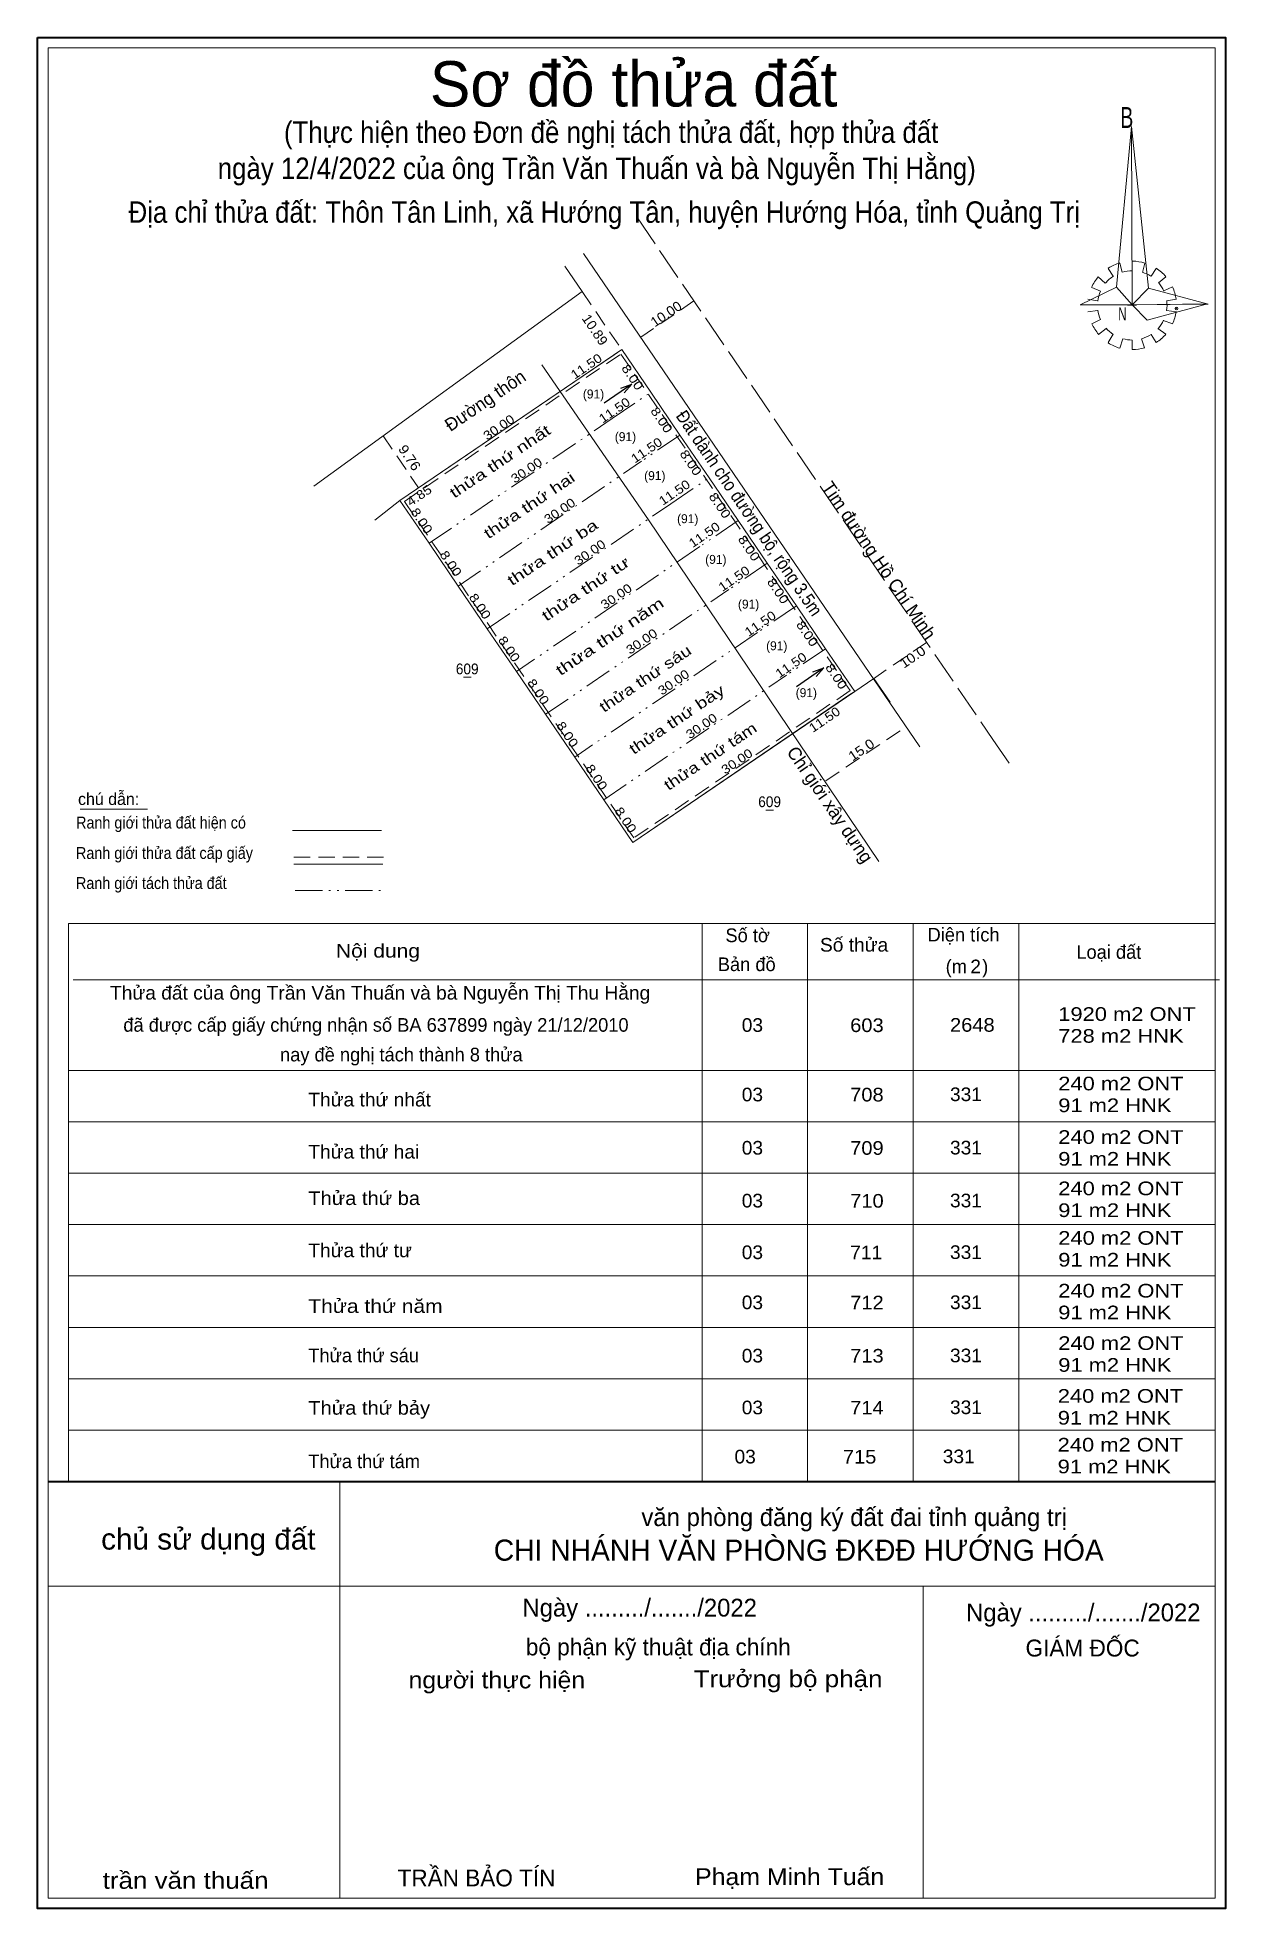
# Model space of a CAD drawing. Header units: metres. Extents: x 548406 to 548590, y 1843863 to 1844152.
import ezdxf
from ezdxf.enums import TextEntityAlignment as Align

# ---------------------------------------------------------------- set-up
doc = ezdxf.new("R2010")
doc.units = ezdxf.units.M
doc.header["$LTSCALE"] = 0.84
doc.header["$PDMODE"] = 32
doc.header["$PDSIZE"] = 0.42
for name, pattern in [('DASH_DOUBLE_DOT', [9.2, 5, -1.2, 0.3, -1.2, 0.3, -1.2]), ('LONG_DASHED', [7.5, 6, -1.5]), ('MEDIUM_DASHED', [4.5, 3, -1.5])]:
    doc.linetypes.add(name, pattern=pattern)
for name, color, linetype, lineweight in [('1', 7, 'Continuous', 13), ('10', 7, 'Continuous', 13), ('13', 7, 'Continuous', 25), ('17', 7, 'Continuous', 13), ('23', 7, 'Continuous', 13), ('36', 7, 'MEDIUM_DASHED', 13), ('5', 7, 'Continuous', 13), ('6', 7, 'Continuous', 13), ('63', 7, 'DASH_DOUBLE_DOT', 13), ('9', 7, 'Continuous', 13)]:
    doc.layers.add(name, color=color, linetype=linetype, lineweight=lineweight)
doc.layers.add('49', color=7, linetype='Continuous')
doc.layers.add('7', color=7, linetype='Continuous')

msp = doc.modelspace()

# ---------------------------------------------------------------- linework, layer by layer
at = {"layer": '1'}
for p, q in [((548569.94, 1844115.37), (548571.06, 1844114.4)), ((548572.3, 1844115.47), (548571.5, 1844116.67)), ((548573.33, 1844117.51), (548573.68, 1844116.07)), ((548575.2, 1844116.3), (548575.24, 1844117.79)), ((548577.16, 1844117.51), (548576.8, 1844116.02)), ((548578.14, 1844115.47), (548578.94, 1844116.67)), ((548580.41, 1844115.37), (548579.3, 1844114.44)), ((548570.3, 1844113.14), (548568.96, 1844113.7)), ((548580.1, 1844113.19), (548581.43, 1844113.84)), ((548568.38, 1844111.89), (548569.85, 1844111.65)), ((548569.85, 1844110.17), (548568.38, 1844109.93)), ((548574.49, 1844111), (548575.91, 1844111)), ((548582.06, 1844111.89), (548580.54, 1844111.65)), ((548580.54, 1844110.17), (548582.06, 1844109.93)), ((548568.96, 1844108.12), (548570.3, 1844108.77)), ((548571.19, 1844107.38), (548570.03, 1844106.45)), ((548571.5, 1844105.19), (548572.26, 1844106.5)), ((548578.94, 1844105.19), (548578.14, 1844106.45)), ((548579.21, 1844107.38), (548580.41, 1844106.5)), ((548581.48, 1844108.08), (548580.01, 1844108.63)), ((548573.77, 1844105.8), (548573.33, 1844104.36)), ((548575.2, 1844104.12), (548575.2, 1844105.57)), ((548576.67, 1844105.8), (548577.11, 1844104.4)), ((548410.72, 1844015.31), (548410.72, 1843928.99)), ((548410.72, 1844015.31), (548588.02, 1844015.31)), ((548508.69, 1844015.31), (548508.69, 1843928.99)), ((548525.02, 1844015.31), (548525.02, 1843928.99)), ((548541.35, 1844015.31), (548541.35, 1843928.99)), ((548557.69, 1844015.31), (548557.69, 1843928.99)), ((548411.43, 1844006.62), (548588.73, 1844006.62)), ((548410.72, 1843992.59), (548588.02, 1843992.59)), ((548410.72, 1843984.64), (548588.02, 1843984.64)), ((548410.72, 1843984.64), (548588.02, 1843984.64)), ((548410.72, 1843976.69), (548588.02, 1843976.69)), ((548410.72, 1843976.69), (548588.02, 1843976.69)), ((548410.72, 1843968.74), (548588.02, 1843968.74)), ((548410.72, 1843968.74), (548588.02, 1843968.74)), ((548410.72, 1843960.79), (548588.02, 1843960.79)), ((548410.72, 1843960.79), (548588.02, 1843960.79)), ((548410.72, 1843952.84), (548588.02, 1843952.84)), ((548410.72, 1843952.84), (548588.02, 1843952.84)), ((548410.72, 1843944.89), (548588.02, 1843944.89)), ((548410.72, 1843936.94), (548588.02, 1843936.94)), ((548410.72, 1843936.94), (548588.02, 1843936.94)), ((548405.9, 1843927.41), (548405.9, 1843862.92)), ((548410.72, 1843928.99), (548588.02, 1843928.99)), ((548419.58, 1843928.99), (548588.02, 1843928.99)), ((548452.66, 1843928.99), (548452.66, 1843864.57)), ((548407.54, 1843912.79), (548407.54, 1843864.57)), ((548407.54, 1843912.78), (548588.02, 1843912.78)), ((548542.9, 1843912.79), (548542.9, 1843864.57))]:
    msp.add_line(p, q, dxfattribs=at)
at = {"layer": '1', "lineweight": 35}
msp.add_line((548407.54, 1843928.99), (548588.02, 1843928.99), dxfattribs=at)
at = {"layer": '1'}
for points in [[(548575.11, 1844138.62), (548575.2, 1844111.05), (548572.79, 1844113.79)], [(548575.11, 1844138.62), (548575.2, 1844111.05), (548577.74, 1844113.61)], [(548567.18, 1844111.05), (548572.79, 1844113.79), (548575.2, 1844111.05)], [(548586.96, 1844111.14), (548575.2, 1844111.05), (548577.74, 1844113.61)], [(548586.87, 1844111.19), (548577.51, 1844108.68), (548575.2, 1844111.05)]]:
    msp.add_lwpolyline(points, close=True, dxfattribs=at)
for centre, major_axis, start_param, end_param in [((548575.2211, 1844110.9545), (6.8697, 0), 2.43958176, 2.72400246), ((548575.2211, 1844110.9545), (5.384, 0), 2.13373541, 2.44496261), ((548575.2211, 1844110.9545), (6.8697, 0), 1.84955988, 2.13900916), ((548575.2211, 1844110.9545), (5.384, 0), 1.56985589, 1.85611068), ((548575.2211, 1844110.9545), (6.8697, 0), 1.27924208, 1.56332225), ((548575.2211, 1844110.9545), (5.384, 0), 1.00270906, 1.2755622), ((548575.2211, 1844110.9545), (6.8697, 0), 0.71056237, 0.99687234), ((548575.2211, 1844110.9545), (5.384, 0), 2.72368549, 3.01515824), ((548575.2211, 1844110.9545), (5.384, 0), 0.42678376, 0.70646463), ((548575.2211, 1844110.9545), (6.8697, 0), 0.1390515, 0.43393316), ((548575.2211, 1844110.9545), (5.384, 0), 3.28229955, 3.56105054), ((548575.2211, 1844110.9545), (5.384, 0), 6.13558388, 6.41618463), ((548575.2211, 1844110.9545), (6.8697, 0), 5.85230288, 6.13839648), ((548575.2211, 1844110.9545), (6.8697, 0), 3.56988637, 3.85691866), ((548575.2211, 1844110.9545), (5.384, 0), 3.86077574, 4.13258255), ((548575.2211, 1844110.9545), (5.384, 0), 4.99087134, 5.28933161), ((548575.2211, 1844110.9545), (6.8697, 0), 5.28561416, 5.56798705), ((548575.2211, 1844110.9545), (5.384, 0), 5.56137327, 5.83951437), ((548575.1818, 1844110.9137), (6.8697, 0), 4.1470906, 4.43659307), ((548575.2211, 1844110.9545), (5.384, 0), 4.43854677, 4.71314001), ((548575.2211, 1844110.9545), (6.8697, 0), 4.71301008, 4.99761054)]:
    msp.add_ellipse(centre, major_axis=major_axis, ratio=0.995001, start_param=start_param, end_param=end_param, dxfattribs=at)
msp.add_point((548582.06, 1844110.49), dxfattribs=at)
at = {"layer": '10'}
for p, q in [((548490.36, 1844118.99), (548542.38, 1844042.66)), ((548487.47, 1844117.02), (548490.13, 1844113.12)), ((548448.63, 1844082.99), (548490.13, 1844113.12)), ((548500.76, 1844097.51), (548505.27, 1844090.9)), ((548505.27, 1844090.9), (548509.77, 1844084.29)), ((548509.77, 1844084.29), (548514.28, 1844077.68)), ((548514.28, 1844077.68), (548518.78, 1844071.06)), ((548470.98, 1844067.53), (548466.47, 1844074.14)), ((548518.78, 1844071.06), (548523.29, 1844064.45)), ((548475.48, 1844060.92), (548470.98, 1844067.53)), ((548523.29, 1844064.45), (548527.79, 1844057.84)), ((548479.99, 1844054.31), (548475.48, 1844060.92)), ((548484.49, 1844047.69), (548479.99, 1844054.31)), ((548489, 1844041.08), (548484.49, 1844047.69)), ((548493.5, 1844034.47), (548489, 1844041.08)), ((548498.01, 1844027.86), (548493.5, 1844034.47))]:
    msp.add_line(p, q, dxfattribs=at)
at = {"layer": '10', "linetype": 'DASH_DOUBLE_DOT'}
for p, q in [((548505.27, 1844090.9), (548499.34, 1844086.85)), ((548470.98, 1844067.53), (548499.34, 1844086.85)), ((548518.78, 1844071.06), (548512.81, 1844066.99)), ((548484.49, 1844047.69), (548512.81, 1844066.99)), ((548527.79, 1844057.84), (548521.76, 1844053.73)), ((548493.5, 1844034.47), (548521.76, 1844053.73))]:
    msp.add_line(p, q, dxfattribs=at)
at = {"layer": '10', "linetype": 'LONG_DASHED'}
msp.add_lwpolyline([(548498.58, 1844124.64), (548553.69, 1844043.77), (548556.19, 1844040.13)], dxfattribs=at)
at = {"layer": '10'}
for points in [[(548466.47, 1844074.14), (548461.97, 1844080.75), (548465.98, 1844083.48), (548490.28, 1844100.04), (548495.08, 1844103.31), (548495.09, 1844103.32), (548496.26, 1844104.12), (548500.76, 1844097.51)], [(548527.79, 1844057.84), (548532.3, 1844051.23), (548531.56, 1844050.73), (548498.01, 1844027.86)]]:
    msp.add_lwpolyline(points, dxfattribs=at)
at = {"layer": '10', "linetype": 'DASH_DOUBLE_DOT'}
for points in [[(548466.47, 1844074.14), (548494.81, 1844093.45), (548500.76, 1844097.51)], [(548475.48, 1844060.92), (548503.87, 1844080.26), (548509.77, 1844084.29)], [(548514.28, 1844077.68), (548508.34, 1844073.63), (548479.99, 1844054.31)], [(548523.29, 1844064.45), (548517.28, 1844060.36), (548489, 1844041.08)]]:
    msp.add_lwpolyline(points, dxfattribs=at)
at = {"layer": '13'}
for p, q in [((548497.82, 1844098.77), (548493.56, 1844095.81)), ((548527.54, 1844054.89), (548523.29, 1844051.94))]:
    msp.add_line(p, q, dxfattribs=at)
for points in [[(548496.13, 1844098.13), (548497.82, 1844098.77), (548496.63, 1844097.41)], [(548525.85, 1844054.25), (548527.54, 1844054.89), (548526.36, 1844053.53)]]:
    msp.add_lwpolyline(points, dxfattribs=at)
at = {"layer": '17'}
msp.add_line((548412.49, 1844033), (548422.93, 1844033), dxfattribs=at)
at = {"layer": '23'}
msp.add_line((548461.97, 1844080.75), (548458.06, 1844077.71), dxfattribs=at)
msp.add_lwpolyline([(548532.31, 1844051.22), (548535.27, 1844053.24), (548537.78, 1844049.59)], dxfattribs=at)
at = {"layer": '36'}
for p, q in [((548490.13, 1844113.12), (548496.26, 1844104.12)), ((548507.44, 1844111.64), (548499.2, 1844106.03)), ((548459.36, 1844090.78), (548464.85, 1844082.71)), ((548543.43, 1844058.82), (548535.19, 1844053.2)), ((548527.82, 1844037.39), (548540.26, 1844045.78))]:
    msp.add_line(p, q, dxfattribs=at)
at = {"layer": '36', "linetype": 'Continuous'}
msp.add_lwpolyline([(548483.91, 1844101.78), (548500.42, 1844077.75), (548536.04, 1844024.92)], dxfattribs=at)
at = {"layer": '5', "lineweight": 35}
msp.add_lwpolyline([(548405.92, 1844152.41), (548589.66, 1844152.41), (548589.66, 1843862.92), (548405.92, 1843862.92)], close=True, dxfattribs=at)
at = {"layer": '5'}
for points in [[(548588.03, 1843929), (548588.03, 1843864.55), (548407.56, 1843864.55), (548407.56, 1844150.78), (548588.03, 1844150.78)], [(548496.26, 1844104.12), (548500.76, 1844097.51), (548505.27, 1844090.9), (548509.77, 1844084.29), (548514.28, 1844077.68), (548518.78, 1844071.06), (548523.29, 1844064.45), (548527.79, 1844057.84), (548532.3, 1844051.23), (548498.01, 1844027.86), (548493.5, 1844034.47), (548489, 1844041.08), (548484.49, 1844047.69), (548479.99, 1844054.31), (548475.48, 1844060.92), (548470.98, 1844067.53), (548466.47, 1844074.14), (548461.97, 1844080.75)]]:
    msp.add_lwpolyline(points, close=True, dxfattribs=at)
at = {"layer": '5', "linetype": 'MEDIUM_DASHED'}
msp.add_lwpolyline([(548462.66, 1844080.62), (548496.13, 1844103.43), (548531.6, 1844051.36), (548498.14, 1844028.56)], close=True, dxfattribs=at)
at = {"layer": '6'}
for p, q in [((548445.36, 1844029.71), (548459.12, 1844029.71)), ((548445.58, 1844024.48), (548459.31, 1844024.48))]:
    msp.add_line(p, q, dxfattribs=at)
at = {"layer": '6', "linetype": 'MEDIUM_DASHED'}
msp.add_line((548445.58, 1844025.58), (548459.44, 1844025.58), dxfattribs=at)
at = {"layer": '63'}
msp.add_line((548445.77, 1844020.41), (548459.61, 1844020.41), dxfattribs=at)
at = {"layer": '9'}
for p, q in [((548471.81, 1844053.43), (548472.96, 1844053.43)), ((548518.58, 1844032.88), (548519.73, 1844032.88))]:
    msp.add_line(p, q, dxfattribs=at)

# ---------------------------------------------------------------- texts
at = {"layer": '1'}
msp.add_text('Sơ đồ thửa đất', height=7.016, dxfattribs=at).set_placement((548498.115, 1844141.72), align=Align.CENTER)
for s, height, width, p in [('B', 3.235, 0.7, (548573.37, 1844138.41)), ('N', 2.021, 0.65, (548573.06, 1844108.64))]:
    msp.add_text(s, height=height, dxfattribs=dict(at, width=width)).set_placement(p)
for s, height, p in [('văn phòng đăng ký đất đai tỉnh quảng trị', 2.766, (548565.12, 1843922.1)), ('CHI NHÁNH VĂN PHÒNG ĐKĐĐ HƯỚNG HÓA', 3.266, (548570.82, 1843916.74)), ('bộ phận kỹ thuật địa chính', 2.612, (548522.41, 1843902.09)), ('GIÁM ĐỐC', 2.612, (548576.38, 1843901.92)), ('TRẦN BẢO TÍN', 2.608, (548486.02, 1843866.35))]:
    msp.add_text(s, height=height, dxfattribs=at).set_placement(p, align=Align.RIGHT)
for s, height, width, p in [('chủ sử dụng đất', 3.266, 1.05, (548448.91, 1843918.46)), ('người thực hiện', 2.612, 1.1, (548490.61, 1843896.99)), ('Trưởng bộ phận', 2.612, 1.15, (548536.6, 1843897.16)), ('Phạm Minh Tuấn', 2.612, 1.1, (548536.87, 1843866.55)), ('trần văn thuấn', 2.608, 1.15, (548441.64, 1843865.98))]:
    msp.add_text(s, height=height, dxfattribs=dict(at, width=width)).set_placement(p, align=Align.RIGHT)
at = {"layer": '13'}
for s, width, p in [('thửa thứ nhất', 1.35, (548485.4607, 1844091.2167)), ('thửa thứ hai', 1.35, (548489.2107, 1844083.8929)), ('thửa thứ ba', 1.4, (548492.7807, 1844076.5854)), ('thửa thứ tư', 1.4, (548497.6807, 1844070.8163)), ('thửa thứ năm', 1.45, (548502.9807, 1844064.4987)), ('thửa thứ sáu', 1.3, (548507.2407, 1844057.1579)), ('thửa thứ bảy', 1.35, (548512.3707, 1844051.007)), ('thửa thứ tám', 1.3, (548517.3607, 1844045.165))]:
    msp.add_text(s, height=1.662, rotation=33.987, dxfattribs=dict(at, width=width)).set_placement(p, align=Align.RIGHT)
at = {"layer": '36'}
for s, height, rotation, width, p in [('10.89', 1.5, 304.259, 1.05, (548491.5006, 1844106.7622)), ('10.00', 1.5, 34.248, 1.05, (548503.5579, 1844109.0068)), ('Đất dành cho đường bộ, rộng 3.5m', 2, 304.274, 0.9, (548515.1663, 1844078.2582)), ('9.76', 1.5, 304.227, 1.1, (548462.8403, 1844086.9669)), ('10.0', 1.5, 34.296, 1.1, (548541.6774, 1844055.9364)), ('15.0', 1.5, 33.997, 1.1, (548533.7506, 1844041.5746))]:
    msp.add_text(s, height=height, rotation=rotation, dxfattribs=dict(at, width=width)).set_placement(p, align=Align.CENTER)
for s, rotation, p in [('Đường thôn', 34.279, (548475.7168, 1844095.403)), ('Tim đường Hồ Chí Minh', 304.274, (548535.2424, 1844070.9332)), ('Chỉ giới xây dựng', 304.428, (548527.6617, 1844033.1554))]:
    msp.add_text(s, height=2, rotation=rotation, dxfattribs=at).set_placement(p, align=Align.CENTER)
at = {"layer": '36', "width": 0.95}
for p in [(548472.37, 1844053.88), (548519.14, 1844033.33)]:
    msp.add_text('609', height=1.663, dxfattribs=at).set_placement(p, align=Align.CENTER)
at = {"layer": '49'}
for s, height, rotation, width, p in [('11.50', 1.385, 34.389, 1.15, (548491.1837, 1844100.9562)), ('8.00', 1.386, 304.271, 1.2, (548497.3639, 1844099.4551)), ('11.50', 1.385, 34.389, 1.15, (548495.5337, 1844094.1662)), ('8.00', 1.386, 304.271, 1.2, (548501.8639, 1844092.8351)), ('30.00', 1.385, 34.389, 1.15, (548477.6537, 1844091.5162)), ('11.50', 1.385, 34.389, 1.15, (548500.5037, 1844087.9762)), ('30.00', 1.385, 34.389, 1.15, (548481.9387, 1844084.8696)), ('8.00', 1.386, 304.271, 1.2, (548506.3739, 1844086.2251)), ('4.85', 1.386, 34.233, 1.15, (548465.3302, 1844080.9586)), ('11.50', 1.385, 34.389, 1.15, (548504.8137, 1844081.4362)), ('30.00', 1.385, 34.389, 1.15, (548487.0637, 1844078.6062)), ('8.00', 1.386, 304.271, 1.2, (548510.8739, 1844079.6151)), ('8.00', 1.386, 304.274, 1.2, (548464.7607, 1844077.2402)), ('11.50', 1.385, 34.389, 1.15, (548509.4337, 1844074.8962)), ('30.00', 1.385, 34.389, 1.15, (548491.7337, 1844072.1762)), ('8.00', 1.386, 304.271, 1.2, (548515.3839, 1844073.0051)), ('8.00', 1.386, 304.274, 1.2, (548469.2641, 1844070.6252)), ('11.50', 1.385, 34.389, 1.15, (548514.0287, 1844068.1096)), ('8.00', 1.386, 304.271, 1.2, (548519.8839, 1844066.3951)), ('8.00', 1.386, 304.274, 1.2, (548473.7741, 1844064.0151)), ('30.00', 1.385, 34.389, 1.15, (548495.8137, 1844065.3662)), ('11.50', 1.385, 34.389, 1.15, (548518.0837, 1844061.1462)), ('30.00', 1.385, 34.389, 1.15, (548499.7437, 1844058.3962)), ('8.00', 1.386, 304.271, 1.2, (548524.394, 1844059.7851)), ('8.00', 1.386, 304.274, 1.2, (548478.2841, 1844057.4051)), ('11.50', 1.385, 34.389, 1.15, (548522.8387, 1844054.7296)), ('30.00', 1.385, 34.389, 1.15, (548504.6837, 1844052.0762)), ('8.00', 1.386, 304.271, 1.2, (548528.894, 1844053.1751)), ('8.00', 1.386, 304.274, 1.2, (548482.7841, 1844050.7951)), ('11.50', 1.385, 34.389, 1.15, (548528.0237, 1844046.2962)), ('8.00', 1.386, 304.274, 1.2, (548487.2941, 1844044.1851)), ('30.00', 1.385, 34.389, 1.15, (548508.9987, 1844045.2996)), ('8.00', 1.386, 304.274, 1.2, (548491.7941, 1844037.5651)), ('30.00', 1.385, 34.272, 1.15, (548514.4799, 1844039.8436)), ('8.00', 1.386, 304.274, 1.2, (548496.3041, 1844030.9551))]:
    msp.add_text(s, height=height, rotation=rotation, dxfattribs=dict(at, width=width)).set_placement(p, align=Align.CENTER)
at = {"layer": '6'}
for s, height, p in [('chú dẫn:', 1.844, (548412.18, 1844033.66)), ('Số tờ', 2.111, (548512.31, 1844012.44)), ('Diện tích', 2.111, (548543.57, 1844012.54)), ('Loại đất', 2.111, (548566.58, 1844009.86)), ('Bản đồ', 2.111, (548511.13, 1844007.96)), ('(m   )', 2.111, (548546.37, 1844007.62)), ('Thửa thứ sáu', 2.111, (548447.8, 1843947.44)), ('Thửa thứ tám', 2.111, (548447.8, 1843931.06))]:
    msp.add_text(s, height=height, dxfattribs=at).set_placement(p)
for s, height, width, p in [('Ranh giới thửa đất hiện có ', 1.844, 0.9, (548411.88, 1844030.02)), ('Ranh giới thửa đất cấp giấy', 1.844, 0.9, (548411.86, 1844025.31)), ('Ranh giới tách thửa đất', 1.844, 0.9, (548411.86, 1844020.66)), ('Nội dung', 2.111, 1.15, (548452.07, 1844010.05)), ('Số thửa', 2.111, 1.05, (548526.93, 1844010.97)), ('2', 2.111, 1.05, (548550.18, 1844007.62)), ('1920 m2 ONT', 2.111, 1.2, (548563.78, 1844000.26)), ('03', 2.111, 1.05, (548514.83, 1843998.56)), ('603', 2.111, 1.1, (548531.6, 1843998.53)), ('2648', 2.111, 1.1, (548547.04, 1843998.58)), ('728 m2 HNK', 2.111, 1.2, (548563.78, 1843996.88)), ('240 m2 ONT', 2.111, 1.2, (548563.78, 1843989.51)), ('Thửa thứ nhất', 2.111, 1.05, (548447.8, 1843987.02)), ('03', 2.111, 1.05, (548514.83, 1843987.81)), ('708', 2.111, 1.1, (548531.6, 1843987.79)), ('331', 2.111, 1.05, (548547.04, 1843987.84)), ('91 m2 HNK', 2.111, 1.2, (548563.78, 1843986.14)), ('240 m2 ONT', 2.111, 1.2, (548563.78, 1843981.23)), ('Thửa thứ hai', 2.111, 1.05, (548447.8, 1843978.96)), ('03', 2.111, 1.05, (548514.83, 1843979.57)), ('709', 2.111, 1.1, (548531.6, 1843979.54)), ('331', 2.111, 1.05, (548547.04, 1843979.59)), ('91 m2 HNK', 2.111, 1.2, (548563.78, 1843977.86)), ('Thửa thứ ba', 2.111, 1.1, (548447.8, 1843971.77)), ('03', 2.111, 1.05, (548514.83, 1843971.39)), ('710', 2.111, 1.1, (548531.6, 1843971.36)), ('331', 2.111, 1.05, (548547.04, 1843971.41)), ('240 m2 ONT', 2.111, 1.2, (548563.78, 1843973.29)), ('91 m2 HNK', 2.111, 1.2, (548563.78, 1843969.91)), ('240 m2 ONT', 2.111, 1.2, (548563.78, 1843965.62)), ('Thửa thứ tư', 2.111, 1.05, (548447.8, 1843963.7)), ('03', 2.111, 1.05, (548514.83, 1843963.4)), ('711', 2.111, 1.05, (548531.6, 1843963.37)), ('331', 2.111, 1.05, (548547.04, 1843963.42)), ('91 m2 HNK', 2.111, 1.2, (548563.78, 1843962.25)), ('240 m2 ONT', 2.111, 1.2, (548563.78, 1843957.46)), ('Thửa thứ năm', 2.111, 1.15, (548447.8, 1843955.08)), ('03', 2.111, 1.05, (548514.83, 1843955.65)), ('712', 2.111, 1.1, (548531.6, 1843955.62)), ('331', 2.111, 1.05, (548547.04, 1843955.67)), ('91 m2 HNK', 2.111, 1.2, (548563.78, 1843954.09)), ('240 m2 ONT', 2.111, 1.2, (548563.78, 1843949.35)), ('03', 2.111, 1.05, (548514.83, 1843947.41)), ('713', 2.111, 1.1, (548531.6, 1843947.39)), ('331', 2.111, 1.05, (548547.04, 1843947.44)), ('91 m2 HNK', 2.111, 1.2, (548563.78, 1843945.97)), ('Thửa thứ bảy', 2.111, 1.1, (548447.8, 1843939.33)), ('03', 2.111, 1.05, (548514.83, 1843939.39)), ('714', 2.111, 1.1, (548531.6, 1843939.36)), ('331', 2.111, 1.05, (548547.04, 1843939.42)), ('240 m2 ONT', 2.111, 1.2, (548563.71, 1843941.18)), ('91 m2 HNK', 2.111, 1.2, (548563.71, 1843937.8)), ('240 m2 ONT', 2.111, 1.2, (548563.69, 1843933.63)), ('03', 2.111, 1.05, (548513.71, 1843931.79)), ('715', 2.111, 1.1, (548530.47, 1843931.77)), ('331', 2.111, 1.05, (548545.92, 1843931.82)), ('91 m2 HNK', 2.111, 1.2, (548563.69, 1843930.26))]:
    msp.add_text(s, height=height, dxfattribs=dict(at, width=width)).set_placement(p)
at = {"layer": '6', "width": 1.05}
msp.add_text('Thửa đất của ông Trần Văn Thuấn và bà Nguyễn Thị Thu Hằng', height=2.111, dxfattribs=at).set_placement((548458.905, 1844003.55), align=Align.CENTER)
at = {"layer": '6'}
for s, height, p in [(' đã được cấp giấy chứng nhận số BA 637899 ngày 21/12/2010', 2.111, (548457.865, 1843998.58)), ('nay đề nghị tách thành 8 thửa', 2.111, (548462.18, 1843993.99)), ('Ngày ........./......./2022', 2.756, (548499.05, 1843908.1)), ('Ngày ........./......./2022', 2.756, (548567.655, 1843907.36))]:
    msp.add_text(s, height=height, dxfattribs=at).set_placement(p, align=Align.CENTER)
at = {"layer": '7', "width": 0.9}
for s, p in [('(Thực hiện theo Đơn đề nghị tách thửa đất, hợp thửa đất ', (548495.185, 1844136.09)), ('ngày 12/4/2022 của ông Trần Văn Thuấn và bà Nguyễn Thị Hằng)', (548492.41, 1844130.5)), ('Địa chỉ thửa đất: Thôn Tân Linh, xã Hướng Tân, huyện Hướng Hóa, tỉnh Quảng Trị', (548493.57, 1844123.73))]:
    msp.add_text(s, height=3.319, dxfattribs=at).set_placement(p, align=Align.CENTER)
at = {"layer": '9'}
for p in [(548491.905, 1844096.55), (548496.845, 1844089.95), (548501.385, 1844083.92), (548506.475, 1844077.26), (548510.825, 1844070.96), (548515.89, 1844064.04), (548520.245, 1844057.6), (548524.82, 1844050.34)]:
    msp.add_text('(91)', height=1.385, dxfattribs=at).set_placement(p, align=Align.CENTER)

doc.saveas('drawing.dxf')
